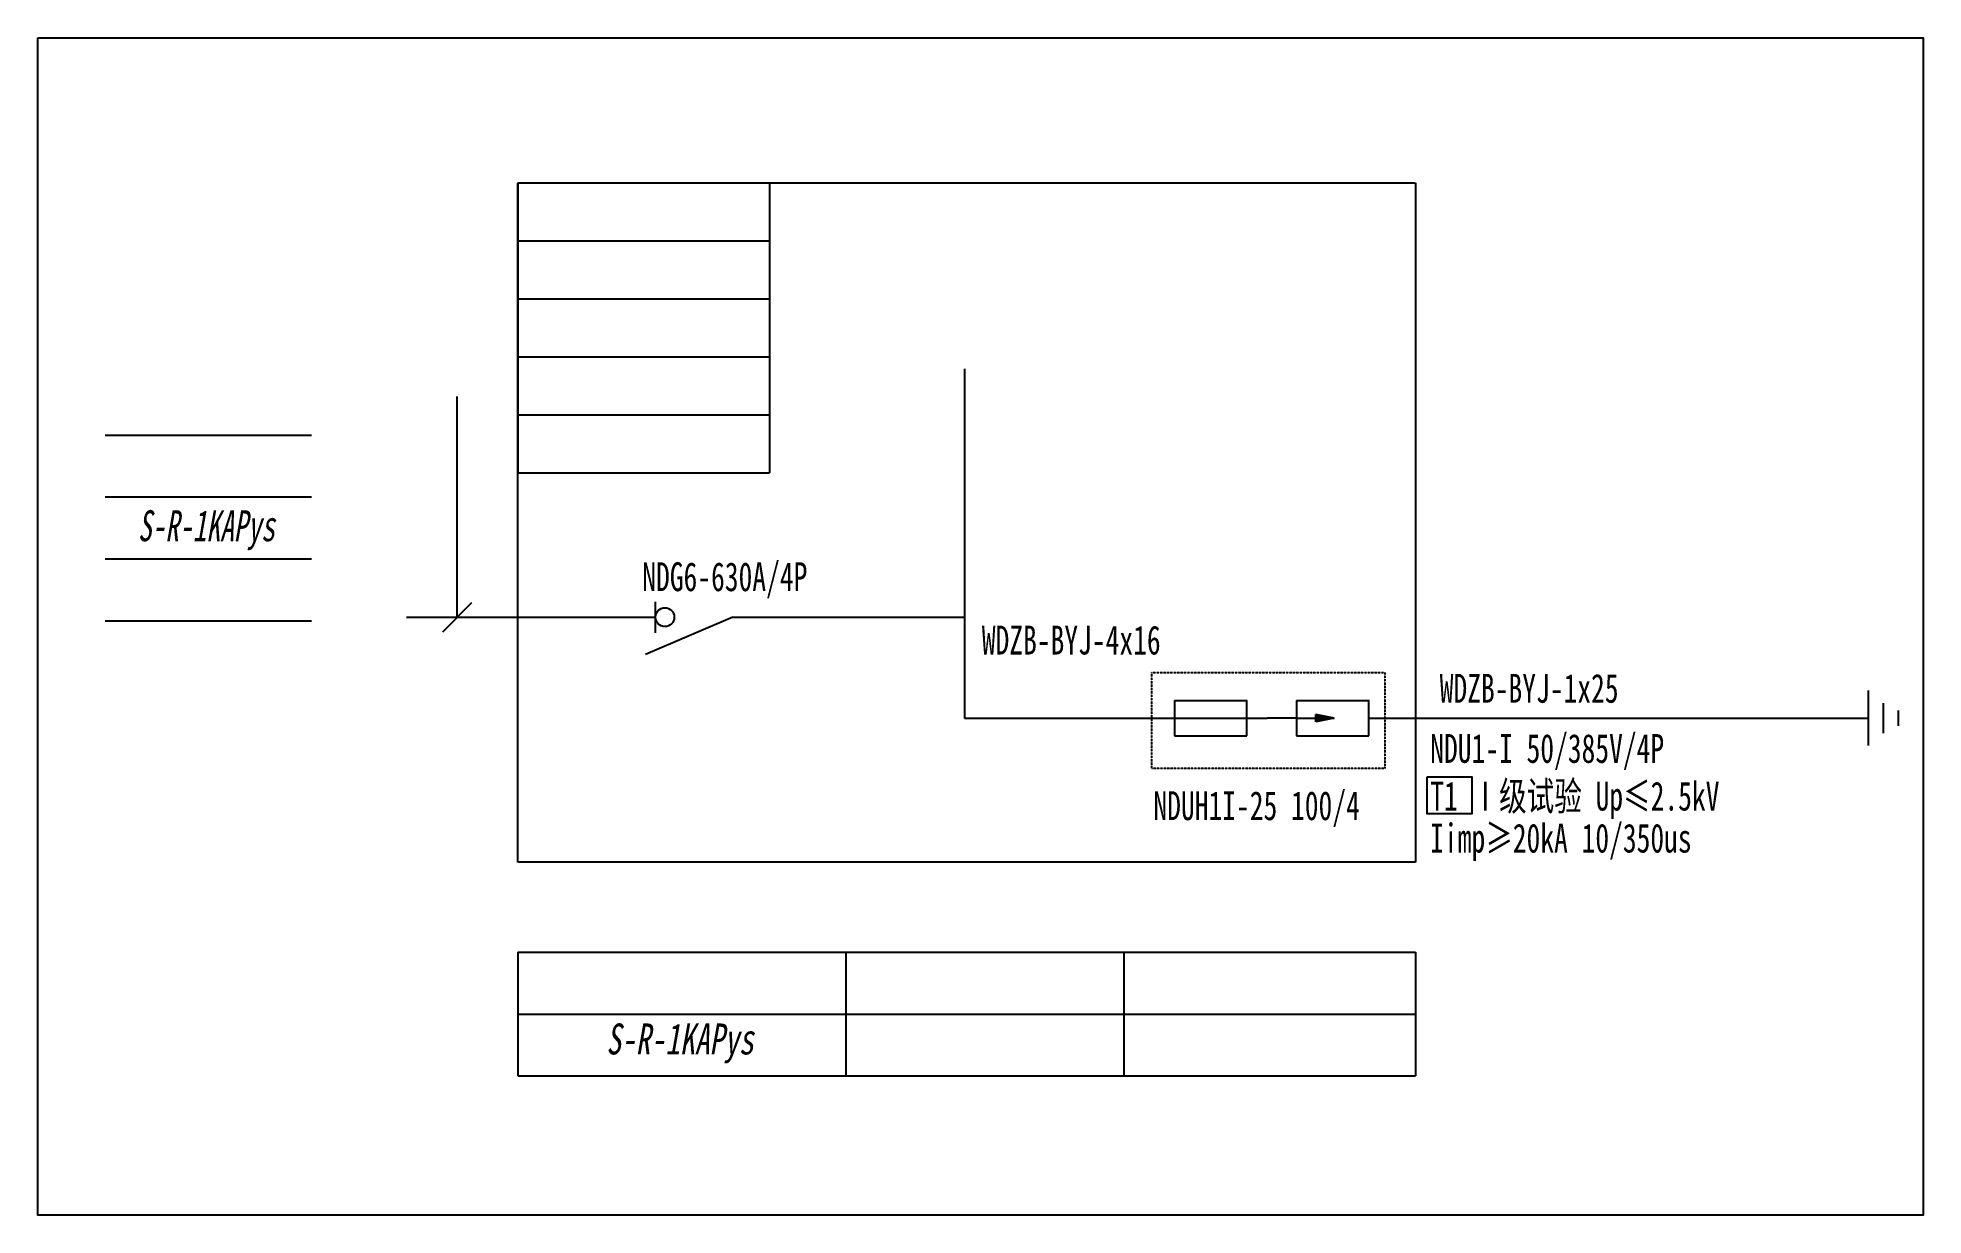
# Model space of a CAD drawing. Extents: x 328980 to 331310, y 296162 to 297616.
import ezdxf
from ezdxf.enums import TextEntityAlignment as Align

# ---------------------------------------------------------------- set-up
doc = ezdxf.new("R2010")
doc.units = 0
doc.header["$MEASUREMENT"] = 0
doc.linetypes.add('DASHED2', pattern=[0.375, 0.25, -0.125])
doc.linetypes.add('E14-QF-OBOX-2、3栋竖向及配电箱系统图_设计区$0$$1$DASHED', pattern=[0.75, 0.5, -0.25])
for name, color, linetype in [('D_E_Eqpm(强电设备)', 100, 'Continuous'), ('D_E_Eqpm（强电设备）', 100, 'Continuous'), ('D_E_Text(强电文字)', 51, 'Continuous'), ('D_E_Text（强电文字）', 51, 'Continuous'), ('D_E_Wire（强电线缆）', 10, 'Continuous'), ('D_T_TableDim（表格尺寸）', 255, 'Continuous'), ('系统图', 220, 'Continuous')]:
    doc.layers.add(name, color=color, linetype=linetype)
doc.styles.add('E14-QF-OBOX-2、3栋竖向及配电箱系统图_设计区$0$$1$电气箱', font='simhei.ttf', dxfattribs={"width": 0.8, "oblique": 10})
doc.styles.add('E14-QF-OBOX-2、3栋竖向及配电箱系统图_设计区$0$电气箱', font='simhei.ttf', dxfattribs={"width": 0.8, "oblique": 10})
doc.styles.add('电气', font='', dxfattribs={"width": 0.7})
doc.styles.get('电气').set_extended_font_data('SimSun')

msp = doc.modelspace()

# ---------------------------------------------------------------- linework, layer by layer
at = {"linetype": 'E14-QF-OBOX-2、3栋竖向及配电箱系统图_设计区$0$$1$DASHED'}
for p, q in [((329573.6, 296597.9), (329573.6, 297437.3)), ((329573.6, 297437.3), (330682.5, 297437.3)), ((330682.5, 297437.3), (330682.5, 296597.9)), ((330682.5, 296597.9), (329573.6, 296597.9))]:
    msp.add_line(p, q, dxfattribs=at)
at = {"color": 1}
msp.add_line((329839.2, 296900.5), (330125.1, 296900.5), dxfattribs=at)
at = {"linetype": 'DASHED2'}
msp.add_lwpolyline([(330356.6, 296832), (330644.5, 296832), (330644.5, 296713.4), (330356.6, 296713.4)], close=True, dxfattribs=at)
at = {"layer": 'D_E_Eqpm(强电设备)'}
for p, q in [((330384.7, 296797.4), (330474.3, 296797.4)), ((330384.7, 296797.4), (330384.7, 296754.1)), ((330474.1, 296754.1), (330474.1, 296797.4)), ((330535.2, 296797.4), (330624.9, 296797.4)), ((330535.2, 296797.4), (330535.2, 296754.1)), ((330624.6, 296754.1), (330624.6, 296797.4)), ((330535.2, 296775.8), (330499.1, 296775.8)), ((330535.2, 296775.8), (330581.7, 296775.8)), ((330581.7, 296775.8), (330559.2, 296780.4)), ((330559.2, 296771.1), (330559.2, 296780.4)), ((330581.7, 296775.8), (330559.2, 296771.1)), ((330384.7, 296754.1), (330474.1, 296754.1)), ((330535.2, 296754.1), (330624.6, 296754.1))]:
    msp.add_line(p, q, dxfattribs=at)
msp.add_solid([(330559.2, 296771.1), (330581.7, 296775.8), (330559.2, 296780.4)], dxfattribs=at)
at = {"layer": 'D_E_Eqpm（强电设备）'}
for p, q in [((329743.6, 296881.3), (329743.6, 296919.6)), ((329839.2, 296900.5), (329731.3, 296854.2))]:
    msp.add_line(p, q, dxfattribs=at)
msp.add_circle((329755.2, 296900.5), 11.6, dxfattribs=at)
at = {"layer": 'D_E_Text（强电文字）'}
for p, q in [((329573.6, 297437.3), (329884.3, 297437.3)), ((329573.6, 297437.3), (329573.6, 297078.8)), ((329884.3, 297437.3), (329884.3, 297078.8)), ((329573.6, 297365.6), (329884.3, 297365.6)), ((329573.6, 297293.9), (329884.3, 297293.9)), ((329573.6, 297222.2), (329884.3, 297222.2)), ((329498.8, 296900.5), (329498.8, 297173.1)), ((329573.6, 297150.5), (329884.3, 297150.5)), ((329573.6, 297078.8), (329884.3, 297078.8)), ((329480.7, 296882.4), (329516.8, 296918.5))]:
    msp.add_line(p, q, dxfattribs=at)
msp.add_lwpolyline([(330696.6, 296703.4), (330752, 296703.4), (330752, 296657.7), (330696.6, 296657.7)], close=True, dxfattribs=at)
at = {"layer": 'D_E_Wire（强电线缆）', "ltscale": 0.5}
msp.add_line((330125.1, 297207.3), (330125.1, 296775.8), dxfattribs=at)
at = {"layer": 'D_E_Wire（强电线缆）'}
for p, q in [((329435.9, 296900.5), (329743.6, 296900.5)), ((331241.7, 296741.8), (331241.7, 296809.9)), ((331260.2, 296757.2), (331260.2, 296794.4)), ((331278.8, 296766.4), (331278.8, 296785.1)), ((330125.1, 296775.8), (330499.1, 296775.8)), ((330624.6, 296775.8), (331241.7, 296775.8))]:
    msp.add_line(p, q, dxfattribs=at)
at = {"layer": 'D_T_TableDim（表格尺寸）', "color": 255}
for p, q in [((329063.8, 297125.5), (329318.7, 297125.5)), ((329063.8, 297049.1), (329318.7, 297049.1)), ((329063.8, 296972.6), (329318.7, 296972.6)), ((329063.8, 296896.1), (329318.7, 296896.1))]:
    msp.add_line(p, q, dxfattribs=at)
at = {"layer": 'D_T_TableDim（表格尺寸）', "ltscale": 3.5}
for p, q in [((329573.6, 296486.6), (330682.3, 296486.6)), ((329573.6, 296486.6), (329573.6, 296333.7)), ((329978.7, 296486.6), (329978.7, 296333.7)), ((330321.9, 296486.6), (330321.9, 296333.7)), ((330682.3, 296486.6), (330682.3, 296333.7)), ((329573.6, 296410.1), (330682.3, 296410.1)), ((329573.6, 296410.1), (330682.3, 296410.1)), ((329978.7, 296410.1), (329978.7, 296333.7)), ((330321.9, 296410.1), (330321.9, 296333.7)), ((329573.6, 296333.7), (330682.3, 296333.7))]:
    msp.add_line(p, q, dxfattribs=at)
at = {"layer": '系统图', "ltscale": 9973.992009}
msp.add_lwpolyline([(328980.5, 297616.5), (331309.5, 297616.5), (331309.5, 296161.5), (328980.5, 296161.5)], close=True, dxfattribs=at)

# ---------------------------------------------------------------- texts
at = {"layer": 'D_E_Text(强电文字)', "style": '电气', "width": 0.7}
for s, p in [('WDZB-BYJ-4x16', (330146.6, 296854.4)), ('WDZB-BYJ-1x25', (330712.2, 296794.8)), ('T1 Ⅰ级试验 Up≤2.5kV ', (330700.5, 296661.6)), ('Iimp≥20kA 10/350us', (330700.5, 296609.7))]:
    msp.add_text(s, height=35.687, dxfattribs=at).set_placement(p)
at = {"layer": 'D_E_Text(强电文字)', "color": 51, "true_color": 0xffff7f, "style": '电气', "width": 0.7}
msp.add_text('NDU1-I 50/385V/4P', height=35.687, dxfattribs=at).set_placement((330700.5, 296720.5))
at = {"layer": 'D_E_Text（强电文字）', "color": 7, "style": 'E14-QF-OBOX-2、3栋竖向及配电箱系统图_设计区$0$$1$电气箱', "oblique": 10, "width": 0.65}
msp.add_text('S-R-1KAPys', height=38.24, dxfattribs=at).set_placement((329188.8, 297008.2), align=Align.MIDDLE)
at = {"layer": 'D_E_Text（强电文字）', "color": 1, "style": '电气', "width": 0.7}
msp.add_text('NDG6-630A/4P', height=35.687, dxfattribs=at).set_placement((329829.2, 296947.6), align=Align.MIDDLE)
at = {"layer": 'D_E_Text（强电文字）', "color": 51, "true_color": 0xffff7f, "style": '电气', "width": 0.7}
msp.add_text('NDUH1I-25 100/4', height=35.687, dxfattribs=at).set_placement((330358.6, 296649.8))
at = {"layer": 'D_E_Text（强电文字）', "style": 'E14-QF-OBOX-2、3栋竖向及配电箱系统图_设计区$0$电气箱', "oblique": 10, "width": 0.7}
msp.add_text('S-R-1KAPys', height=38.24, dxfattribs=at).set_placement((329773.8, 296374.1), align=Align.MIDDLE)

doc.saveas('drawing.dxf')
